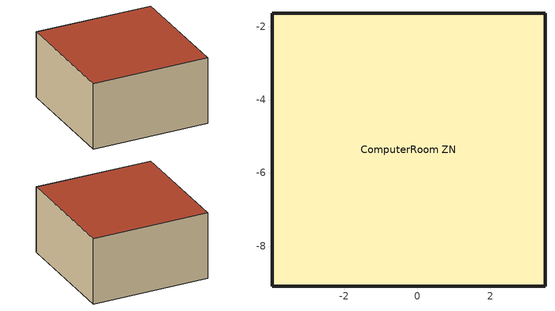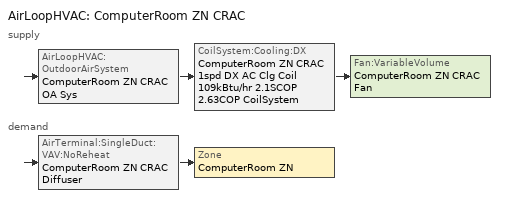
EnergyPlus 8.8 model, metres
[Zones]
ComputerRoom ZN
 floor adiabatic (Floor Adiabatic construction): 3.49,-1.63 3.49,-9.09 -3.97,-9.09 -3.97,-1.63 z0
 wall outside (Adiabatic Wall): 3.49,-9.09 3.49,-1.63 -3.97,-1.63 -3.97,-9.09 3.49,-9.09 z0:4.27
 roof outside (Adiabatic Roof): 3.49,-9.09 3.49,-1.63 -3.97,-1.63 -3.97,-9.09 z4.27
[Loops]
AirLoopHVAC 'ComputerRoom ZN CRAC'
 supply: AirLoopHVAC:OutdoorAirSystem 'ComputerRoom ZN CRAC OA Sys' > CoilSystem:Cooling:DX 'ComputerRoom ZN CRAC 1spd DX AC Clg Coil 109kBtu/hr 2.1SCOP 2.63COP CoilSystem' > Fan:VariableVolume 'ComputerRoom ZN CRAC Fan'
 demand: AirTerminal:SingleDuct:VAV:NoReheat 'ComputerRoom ZN CRAC Diffuser' > Zone 'ComputerRoom ZN'
[Building]
LowITE-SmallDataCenter-ASHRAE 169-2006-2A created: 2017-06-07 18:06:51 -0700: North Axis {deg}=0; Terrain=City; Loads Convergence Tolerance Value=0.04; Temperature Convergence Tolerance Value {deltaC}=0.4; Solar Distribution=FullExterior; Maximum Number of Warmup Days=25; Minimum Number of Warmup Days=6
[Site:Location]
Houston Bush Intercontinental_TX_USA: Latitude {deg}=30; Longitude {deg}=-95.37; Time Zone {hr}=-6; Elevation {m}=29
[Site:GroundTemperature:BuildingSurface]
19.527, 19.502, 19.536, 19.598, 20.002, 21.64, 22.225, 22.375, 21.449, 20.121, 19.802, 19.633
[Site:WaterMainsTemperature]
Calculation Method=Correlation; Annual Average Outdoor Air Temperature {C}=20.3167; Maximum Difference In Monthly Average Outdoor Air Temperatures {deltaC}=17.8
[SizingPeriod:DesignDay] Day of Month=21; Dry-Bulb Temperature Range Modifier Type=DefaultMultipliers; Humidity Condition Type=Wetbulb; Barometric Pressure {Pa}=100977; Rain Indicator=No; Snow Indicator=No; Daylight Saving Time Indicator=No
Name | Month | Day Type | Maximum Dry-Bulb Temperature {C} | Daily Dry-Bulb Temperature Range {deltaC} | Wetbulb or DewPoint at Maximum Dry-Bulb {C} | Wind Speed {m/s} | Wind Direction {deg} | Solar Model Indicator | ASHRAE Clear Sky Optical Depth for Beam Irradiance (taub) | ASHRAE Clear Sky Optical Depth for Diffuse Irradiance (taud) | Sky Clearness
Houston Bush Intercontinental Ann Clg .4% Condns DB=>MWB | 7 | SummerDesignDay | 36 | 10.1 | 24.8 | 3.5 | 170 | ASHRAETau | 0.499 | 1.97
Houston Bush Intercontinental Ann Htg 99.6% Condns DB | 1 | WinterDesignDay | -1.6 | 0 | -1.6 | 2.8 | 0 | ASHRAEClearSky |  |  | 0
[Material]
100mm Normalweight concrete floor: Roughness=MediumSmooth; Thickness {m}=0.1016; Conductivity {W/m-K}=2.31; Density {kg/m3}=2322; Specific Heat {J/kg-K}=832; Thermal Absorptance=0.9; Solar Absorptance=0.7; Visible Absorptance=0.7
[Material:NoMass] Thermal Absorptance=0.9
Name | Roughness | Thermal Resistance {m2-K/W} | Solar Absorptance | Visible Absorptance
Adiabatic Material | Smooth | 1760.93 | 0 | 0
CP02 CARPET PAD | VeryRough | 0.21648 | 0.7 | 0.8
Nonres_Floor_Insulation | MediumSmooth | 2.88292 | 0.7 | 0.7
[Construction]
Adiabatic Roof; Adiabatic Wall: Adiabatic Material
Floor Adiabatic construction: CP02 CARPET PAD, 100mm Normalweight concrete floor, Nonres_Floor_Insulation
[Zone]
ComputerRoom ZN
[ZoneInfiltration:DesignFlowRate]
ComputerRoom Infiltration: Zone or ZoneList=ComputerRoom ZN; Schedule=Always On Discrete; Design Flow Rate Calculation Method=Flow/ExteriorArea; Flow per Exterior Surface Area {m3/s-m2}=0; Constant Term Coefficient=0; Temperature Term Coefficient=0; Velocity Term Coefficient=0.224; Velocity Squared Term Coefficient=0
[ZoneControl:Thermostat]
ComputerRoom ZN Thermostat: Zone or ZoneList=ComputerRoom ZN; Control Type Schedule=ComputerRoom ZN Thermostat Schedule; Control 1=SmallDataCenter ComputerRoom Thermostat 1
[ThermostatSetpoint:DualSetpoint]
SmallDataCenter ComputerRoom Thermostat 1: Heating Setpoint Temperature Schedule=DataCenter HTGSETP_SCH; Cooling Setpoint Temperature Schedule=DataCenter CLGSETP_SCH
[AirTerminal:SingleDuct:VAV:NoReheat]
ComputerRoom ZN CRAC Diffuser: Availability Schedule=Always On Discrete; Maximum Air Flow Rate {m3/s}=Autosize; Zone Minimum Air Flow Input Method=Constant; Constant Minimum Air Flow Fraction=0.3; Fixed Minimum Air Flow Rate {m3/s}=0
[Zone equipment]
ComputerRoom ZN: ComputerRoom ZN CRAC Diffuser
[Sizing:Zone]
ComputerRoom ZN: Zone Cooling Design Supply Air Temperature Input Method=SupplyAirTemperature; Zone Cooling Design Supply Air Temperature {C}=22.5; Zone Cooling Design Supply Air Temperature Difference {deltaC}=11.11; Zone Heating Design Supply Air Temperature Input Method=SupplyAirTemperature; Zone Heating Design Supply Air Temperature {C}=22.5; Zone Heating Design Supply Air Temperature Difference {deltaC}=11.11; Zone Cooling Design Supply Air Humidity Ratio {kgWater/kgDryAir}=0.0085; Zone Heating Design Supply Air Humidity Ratio {kgWater/kgDryAir}=0.008; Design Specification Outdoor Air Object=SmallDataCenter ComputerRoom Ventilation; Cooling Design Air Flow Method=DesignDay; Cooling Design Air Flow Rate {m3/s}=0; Cooling Minimum Air Flow per Zone Floor Area {m3/s-m2}=0.000762; Cooling Minimum Air Flow {m3/s}=0; Cooling Minimum Air Flow Fraction=0; Heating Design Air Flow Method=DesignDay; Heating Design Air Flow Rate {m3/s}=0; Heating Maximum Air Flow per Zone Floor Area {m3/s-m2}=0.002032; Heating Maximum Air Flow {m3/s}=0.141576; Heating Maximum Air Flow Fraction=0.3; Design Specification Zone Air Distribution Object=ComputerRoom ZN Design Spec Zone Air Dist; Account for Dedicated Outdoor Air System=No
[DesignSpecification:ZoneAirDistribution]
ComputerRoom ZN Design Spec Zone Air Dist: Zone Air Distribution Effectiveness in Cooling Mode=1; Zone Air Distribution Effectiveness in Heating Mode=1
[Controller:MechanicalVentilation]
Controller Mechanical Ventilation 1: Availability Schedule=DataCenter HVACOperationSchd; Demand Controlled Ventilation=No; System Outdoor Air Method=ZoneSum; Zone 1=ComputerRoom ZN; Design Specification Outdoor Air Object Name 1=SmallDataCenter ComputerRoom Ventilation; Design Specification Zone Air Distribution Object Name 1=ComputerRoom ZN Design Spec Zone Air Dist
[DesignSpecification:OutdoorAir]
SmallDataCenter ComputerRoom Ventilation: Outdoor Air Method=Sum; Outdoor Air Flow per Person {m3/s-person}=0; Outdoor Air Flow per Zone Floor Area {m3/s-m2}=0; Outdoor Air Flow per Zone {m3/s}=0; Outdoor Air Flow Air Changes per Hour {1/hr}=0
[AirLoopHVAC]
ComputerRoom ZN CRAC: Design Supply Air Flow Rate {m3/s}=AutoSize
[Sizing:System]
ComputerRoom ZN CRAC: Type of Load to Size On=Sensible; Design Outdoor Air Flow Rate {m3/s}=Autosize; Central Heating Maximum System Air Flow Ratio=0.05; Preheat Design Temperature {C}=7; Preheat Design Humidity Ratio {kgWater/kgDryAir}=0.0085; Precool Design Temperature {C}=27; Precool Design Humidity Ratio {kgWater/kgDryAir}=0.0085; Central Cooling Design Supply Air Temperature {C}=22.5; Central Heating Design Supply Air Temperature {C}=22.5; Type of Zone Sum to Use=NonCoincident; 100% Outdoor Air in Cooling=No; 100% Outdoor Air in Heating=No; Central Cooling Design Supply Air Humidity Ratio {kgWater/kgDryAir}=0.0085; Central Heating Design Supply Air Humidity Ratio {kgWater/kgDryAir}=0.0085; Cooling Supply Air Flow Rate Method=DesignDay; Cooling Supply Air Flow Rate {m3/s}=0; Cooling Supply Air Flow Rate Per Floor Area {m3/s-m2}=0.00996765; Cooling Fraction of Autosized Cooling Supply Air Flow Rate=1; Cooling Supply Air Flow Rate Per Unit Cooling Capacity {m3/s-W}=3.94755e-05; Heating Supply Air Flow Rate Method=DesignDay; Heating Supply Air Flow Rate {m3/s}=0; Heating Supply Air Flow Rate Per Floor Area {m3/s-m2}=0.00996765; Heating Fraction of Autosized Heating Supply Air Flow Rate=1; Heating Fraction of Autosized Cooling Supply Air Flow Rate=1; Heating Supply Air Flow Rate Per Unit Heating Capacity {m3/s-W}=3.15882e-05; System Outdoor Air Method=ZoneSum; Zone Maximum Outdoor Air Fraction=1; Cooling Design Capacity Method=CoolingDesignCapacity; Cooling Design Capacity {W}=Autosize; Cooling Design Capacity Per Floor Area {W/m2}=234.7; Fraction of Autosized Cooling Design Capacity=1; Heating Design Capacity Method=HeatingDesignCapacity; Heating Design Capacity {W}=Autosize; Heating Design Capacity Per Floor Area {W/m2}=157; Fraction of Autosized Heating Design Capacity=1; Central Cooling Capacity Control Method=OnOff
[AvailabilityManager:NightCycle]
Availability Manager Night Cycle 1: Applicability Schedule=Always On Discrete; Fan Schedule=DataCenter HVACOperationSchd; Control Type=CycleOnAny; Thermostat Tolerance {deltaC}=1; Cycling Run Time Control Type=FixedRunTime; Cycling Run Time {s}=3600
[Controller:OutdoorAir]
ComputerRoom ZN CRAC OA Sys Controller: Minimum Outdoor Air Flow Rate {m3/s}=Autosize; Maximum Outdoor Air Flow Rate {m3/s}=Autosize; Economizer Control Type=NoEconomizer; Economizer Control Action Type=ModulateFlow; Economizer Maximum Limit Dry-Bulb Temperature {C}=28; Economizer Maximum Limit Enthalpy {J/kg}=64000; Economizer Minimum Limit Dry-Bulb Temperature {C}=-100; Lockout Type=NoLockout; Minimum Limit Type=FixedMinimum; Minimum Outdoor Air Schedule=DataCenter HVACOperationSchd; Mechanical Ventilation Controller=Controller Mechanical Ventilation 1; High Humidity Control=No; Control High Indoor Humidity Based on Outdoor Humidity Ratio=Yes; Heat Recovery Bypass Control Type=BypassWhenWithinEconomizerLimits
[AvailabilityManager:Scheduled]
ComputerRoom ZN CRAC OA Sys Availability Manager: Schedule=Always On Discrete
[SetpointManager:MixedAir] Control Variable=Temperature
Node 10 OS Default SPM; Node 9 OS Default SPM
[CoilSystem:Cooling:DX]
ComputerRoom ZN CRAC 1spd DX AC Clg Coil 109kBtu/hr 2.1SCOP 2.63COP CoilSystem: Availability Schedule=Always On Discrete; Cooling Coil=ComputerRoom ZN CRAC 1spd DX AC Clg Coil 109kBtu/hr 2.1SCOP 2.63COP
[Coil:Cooling:DX:SingleSpeed]
ComputerRoom ZN CRAC 1spd DX AC Clg Coil 109kBtu/hr 2.1SCOP 2.63COP: Availability Schedule=Always On Discrete; Gross Rated Total Cooling Capacity {W}=Autosize; Gross Rated Sensible Heat Ratio=Autosize; Gross Rated Cooling COP {W/W}=2.63; Rated Air Flow Rate {m3/s}=Autosize; Rated Evaporator Fan Power Per Volume Flow Rate {W/(m3/s)}=773.3; Total Cooling Capacity Function of Temperature Curve=CoilClgDXQRatio_fTwbToadbSI; Total Cooling Capacity Function of Flow Fraction Curve=CoilClgDXDblQRatio_fCFMRatio; Energy Input Ratio Function of Temperature Curve=CoilClgDXEIRRatio_fTwbToadbSI; Energy Input Ratio Function of Flow Fraction Curve=CoilClgDXDblEIRRatio_fCFMRatio; Part Load Fraction Correlation Curve=CoilClgDXEIRRatio_fQFrac; Condenser Type=AirCooled; Evaporative Condenser Effectiveness=0; Crankcase Heater Capacity {W}=0; Maximum Outdoor Dry-Bulb Temperature for Crankcase Heater Operation {C}=0; Basin Heater Capacity {W/K}=0; Basin Heater Setpoint Temperature {C}=10
[Fan:VariableVolume]
ComputerRoom ZN CRAC Fan: Availability Schedule=DataCenter HVACOperationSchd; Fan Total Efficiency=0.58175; Pressure Rise {Pa}=996.356; Maximum Flow Rate {m3/s}=AutoSize; Fan Power Minimum Flow Rate Input Method=Fraction; Fan Power Minimum Flow Fraction=0.1; Fan Power Minimum Air Flow Rate {m3/s}=0; Motor Efficiency=0.895; Motor In Airstream Fraction=1; Fan Power Coefficient 1=0.027828; Fan Power Coefficient 2=0.026583; Fan Power Coefficient 3=-0.087069; Fan Power Coefficient 4=1.03092; Fan Power Coefficient 5=0
[SetpointManager:Warmest]
Setpoint Manager Warmest 1: Control Variable=Temperature; HVAC Air Loop=ComputerRoom ZN CRAC; Minimum Setpoint Temperature {C}=18; Maximum Setpoint Temperature {C}=27; Strategy=MaximumTemperature
[ElectricEquipment:ITE:AirCooled]
SmallDataCenter ComputerRoom Elec Equip: ComputerRoom ZN, FlowControlWithApproachTemperatures, Watts/Area, 430.556, Data Center Operation Schedule, DataCenter Equipment_SCH, Data Center Servers Power fLoadTemp, 0.4, 0.0001, Data Center Servers Airflow fLoadTemp, ECM FanPower fFlow, 15, A3, AdjustedSupply, 0, Data Center Recirculation fLoadTemp, 0.9, UPS Efficiency fPLR, 1, 0, 0, -3, 0
[Schedule:Compact]
ComputerRoom ZN Thermostat Schedule: Through: 12/31, For: AllDays, Until: 24:00, 4
[Schedule:Day:Interval]
DataCenter HTGSETP_SCH Default; DataCenter HTGSETP_SCH Summer Design Day; DataCenter HTGSETP_SCH Winter Design Day: No, 24:00, 15
DataCenter CLGSETP_SCH Default; DataCenter CLGSETP_SCH Summer Design Day; DataCenter CLGSETP_SCH Winter Design Day: No, 24:00, 35
DataCenter HVACOperationSchd Default; DataCenter HVACOperationSchd Summer Design Day; DataCenter HVACOperationSchd Winter Design Day; DataCenter Equipment_SCH Default; DataCenter Equipment_SCH Summer Design Day; DataCenter Equipment_SCH Winter Design Day; DataCenter Equipment_SCH Wknd|Wkdy Day 11; DataCenter Equipment_SCH Wknd|Wkdy Day 3; DataCenter Equipment_SCH Wknd|Wkdy Day 7: No, 24:00, 1
DataCenter Equipment_SCH Wknd|Wkdy Day; DataCenter Equipment_SCH Wknd|Wkdy Day 4; DataCenter Equipment_SCH Wknd|Wkdy Day 8: No, 24:00, 0.25
DataCenter Equipment_SCH Wknd|Wkdy Day 1; DataCenter Equipment_SCH Wknd|Wkdy Day 5; DataCenter Equipment_SCH Wknd|Wkdy Day 9: No, 24:00, 0.5
DataCenter Equipment_SCH Wknd|Wkdy Day 10; DataCenter Equipment_SCH Wknd|Wkdy Day 2; DataCenter Equipment_SCH Wknd|Wkdy Day 6: No, 24:00, 0.75
[Schedule:Week:Daily]
Schedule:Week:Daily {0ed4c2ae-1dff-4f1d-91c8-42faa274daff}: DataCenter HTGSETP_SCH Default, DataCenter HTGSETP_SCH Default, DataCenter HTGSETP_SCH Default, DataCenter HTGSETP_SCH Default, DataCenter HTGSETP_SCH Default, DataCenter HTGSETP_SCH Default, DataCenter HTGSETP_SCH Default, DataCenter HTGSETP_SCH Default, DataCenter HTGSETP_SCH Summer Design Day, DataCenter HTGSETP_SCH Winter Design Day, DataCenter HTGSETP_SCH Default, DataCenter HTGSETP_SCH Default
Schedule:Week:Daily {69a01470-fecc-41f0-a548-d2f5ad8d37ad}: DataCenter CLGSETP_SCH Default, DataCenter CLGSETP_SCH Default, DataCenter CLGSETP_SCH Default, DataCenter CLGSETP_SCH Default, DataCenter CLGSETP_SCH Default, DataCenter CLGSETP_SCH Default, DataCenter CLGSETP_SCH Default, DataCenter CLGSETP_SCH Default, DataCenter CLGSETP_SCH Summer Design Day, DataCenter CLGSETP_SCH Winter Design Day, DataCenter CLGSETP_SCH Default, DataCenter CLGSETP_SCH Default
Schedule:Week:Daily {da23983d-69b1-494e-a6b9-97a3ea46cee9}: DataCenter HVACOperationSchd Default, DataCenter HVACOperationSchd Default, DataCenter HVACOperationSchd Default, DataCenter HVACOperationSchd Default, DataCenter HVACOperationSchd Default, DataCenter HVACOperationSchd Default, DataCenter HVACOperationSchd Default, DataCenter HVACOperationSchd Default, DataCenter HVACOperationSchd Summer Design Day, DataCenter HVACOperationSchd Winter Design Day, DataCenter HVACOperationSchd Default, DataCenter HVACOperationSchd Default
Schedule:Week:Daily {9cc52dfc-d9eb-46e3-a1b9-76c7d65b60ba}: DataCenter Equipment_SCH Wknd|Wkdy Day, DataCenter Equipment_SCH Wknd|Wkdy Day, DataCenter Equipment_SCH Wknd|Wkdy Day, DataCenter Equipment_SCH Wknd|Wkdy Day, DataCenter Equipment_SCH Wknd|Wkdy Day, DataCenter Equipment_SCH Wknd|Wkdy Day, DataCenter Equipment_SCH Wknd|Wkdy Day, DataCenter Equipment_SCH Default, DataCenter Equipment_SCH Summer Design Day, DataCenter Equipment_SCH Winter Design Day, DataCenter Equipment_SCH Default, DataCenter Equipment_SCH Default
Schedule:Week:Daily {0df29391-6686-4587-8b49-f2065e6412fd}: DataCenter Equipment_SCH Wknd|Wkdy Day, DataCenter Equipment_SCH Wknd|Wkdy Day, DataCenter Equipment_SCH Wknd|Wkdy Day, DataCenter Equipment_SCH Wknd|Wkdy Day 1, DataCenter Equipment_SCH Wknd|Wkdy Day 1, DataCenter Equipment_SCH Wknd|Wkdy Day 1, DataCenter Equipment_SCH Wknd|Wkdy Day 1, DataCenter Equipment_SCH Default, DataCenter Equipment_SCH Summer Design Day, DataCenter Equipment_SCH Winter Design Day, DataCenter Equipment_SCH Default, DataCenter Equipment_SCH Default
Schedule:Week:Daily {22b3e0e6-4cd5-4150-88ba-5f8466c29529}: DataCenter Equipment_SCH Wknd|Wkdy Day 1, DataCenter Equipment_SCH Wknd|Wkdy Day 1, DataCenter Equipment_SCH Wknd|Wkdy Day 1, DataCenter Equipment_SCH Wknd|Wkdy Day 1, DataCenter Equipment_SCH Wknd|Wkdy Day 1, DataCenter Equipment_SCH Wknd|Wkdy Day 1, DataCenter Equipment_SCH Wknd|Wkdy Day 1, DataCenter Equipment_SCH Default, DataCenter Equipment_SCH Summer Design Day, DataCenter Equipment_SCH Winter Design Day, DataCenter Equipment_SCH Default, DataCenter Equipment_SCH Default
Schedule:Week:Daily {d26b6c69-685d-4d34-a0d1-cd9b63447d3d}: DataCenter Equipment_SCH Wknd|Wkdy Day 1, DataCenter Equipment_SCH Wknd|Wkdy Day 1, DataCenter Equipment_SCH Wknd|Wkdy Day 1, DataCenter Equipment_SCH Wknd|Wkdy Day 2, DataCenter Equipment_SCH Wknd|Wkdy Day 2, DataCenter Equipment_SCH Wknd|Wkdy Day 2, DataCenter Equipment_SCH Wknd|Wkdy Day 2, DataCenter Equipment_SCH Default, DataCenter Equipment_SCH Summer Design Day, DataCenter Equipment_SCH Winter Design Day, DataCenter Equipment_SCH Default, DataCenter Equipment_SCH Default
Schedule:Week:Daily {17af5311-2eb5-48e9-ba56-b70f077eb851}: DataCenter Equipment_SCH Wknd|Wkdy Day 2, DataCenter Equipment_SCH Wknd|Wkdy Day 2, DataCenter Equipment_SCH Wknd|Wkdy Day 2, DataCenter Equipment_SCH Wknd|Wkdy Day 2, DataCenter Equipment_SCH Wknd|Wkdy Day 2, DataCenter Equipment_SCH Wknd|Wkdy Day 2, DataCenter Equipment_SCH Wknd|Wkdy Day 2, DataCenter Equipment_SCH Default, DataCenter Equipment_SCH Summer Design Day, DataCenter Equipment_SCH Winter Design Day, DataCenter Equipment_SCH Default, DataCenter Equipment_SCH Default
Schedule:Week:Daily {be0cbcb1-e8e4-4940-8f2b-d31c621526a9}: DataCenter Equipment_SCH Wknd|Wkdy Day 2, DataCenter Equipment_SCH Wknd|Wkdy Day 2, DataCenter Equipment_SCH Wknd|Wkdy Day 2, DataCenter Equipment_SCH Wknd|Wkdy Day 2, DataCenter Equipment_SCH Wknd|Wkdy Day 2, DataCenter Equipment_SCH Wknd|Wkdy Day 2, DataCenter Equipment_SCH Wknd|Wkdy Day 3, DataCenter Equipment_SCH Default, DataCenter Equipment_SCH Summer Design Day, DataCenter Equipment_SCH Winter Design Day, DataCenter Equipment_SCH Default, DataCenter Equipment_SCH Default
Schedule:Week:Daily {23915d71-1d10-42ee-ac59-3341b66589b2}: DataCenter Equipment_SCH Wknd|Wkdy Day 3, DataCenter Equipment_SCH Wknd|Wkdy Day 3, DataCenter Equipment_SCH Wknd|Wkdy Day 3, DataCenter Equipment_SCH Wknd|Wkdy Day 3, DataCenter Equipment_SCH Wknd|Wkdy Day 3, DataCenter Equipment_SCH Wknd|Wkdy Day 3, DataCenter Equipment_SCH Wknd|Wkdy Day 3, DataCenter Equipment_SCH Default, DataCenter Equipment_SCH Summer Design Day, DataCenter Equipment_SCH Winter Design Day, DataCenter Equipment_SCH Default, DataCenter Equipment_SCH Default
Schedule:Week:Daily {e45de8cd-3e8c-46a8-bcb2-3ae60dfeb959}: DataCenter Equipment_SCH Wknd|Wkdy Day 3, DataCenter Equipment_SCH Wknd|Wkdy Day 4, DataCenter Equipment_SCH Wknd|Wkdy Day 4, DataCenter Equipment_SCH Wknd|Wkdy Day 4, DataCenter Equipment_SCH Wknd|Wkdy Day 4, DataCenter Equipment_SCH Wknd|Wkdy Day 4, DataCenter Equipment_SCH Wknd|Wkdy Day 4, DataCenter Equipment_SCH Default, DataCenter Equipment_SCH Summer Design Day, DataCenter Equipment_SCH Winter Design Day, DataCenter Equipment_SCH Default, DataCenter Equipment_SCH Default
Schedule:Week:Daily {1f31bade-7592-436d-a4f6-5cf5c9049895}: DataCenter Equipment_SCH Wknd|Wkdy Day 4, DataCenter Equipment_SCH Wknd|Wkdy Day 4, DataCenter Equipment_SCH Wknd|Wkdy Day 4, DataCenter Equipment_SCH Wknd|Wkdy Day 4, DataCenter Equipment_SCH Wknd|Wkdy Day 4, DataCenter Equipment_SCH Wknd|Wkdy Day 4, DataCenter Equipment_SCH Wknd|Wkdy Day 4, DataCenter Equipment_SCH Default, DataCenter Equipment_SCH Summer Design Day, DataCenter Equipment_SCH Winter Design Day, DataCenter Equipment_SCH Default, DataCenter Equipment_SCH Default
Schedule:Week:Daily {dda1d015-3727-425f-81f8-59c16d51b1f4}: DataCenter Equipment_SCH Wknd|Wkdy Day 4, DataCenter Equipment_SCH Wknd|Wkdy Day 4, DataCenter Equipment_SCH Wknd|Wkdy Day 4, DataCenter Equipment_SCH Wknd|Wkdy Day 4, DataCenter Equipment_SCH Wknd|Wkdy Day 5, DataCenter Equipment_SCH Wknd|Wkdy Day 5, DataCenter Equipment_SCH Wknd|Wkdy Day 5, DataCenter Equipment_SCH Default, DataCenter Equipment_SCH Summer Design Day, DataCenter Equipment_SCH Winter Design Day, DataCenter Equipment_SCH Default, DataCenter Equipment_SCH Default
Schedule:Week:Daily {f8b7a406-febc-4eae-95b0-c27167e17f53}: DataCenter Equipment_SCH Wknd|Wkdy Day 5, DataCenter Equipment_SCH Wknd|Wkdy Day 5, DataCenter Equipment_SCH Wknd|Wkdy Day 5, DataCenter Equipment_SCH Wknd|Wkdy Day 5, DataCenter Equipment_SCH Wknd|Wkdy Day 5, DataCenter Equipment_SCH Wknd|Wkdy Day 5, DataCenter Equipment_SCH Wknd|Wkdy Day 5, DataCenter Equipment_SCH Default, DataCenter Equipment_SCH Summer Design Day, DataCenter Equipment_SCH Winter Design Day, DataCenter Equipment_SCH Default, DataCenter Equipment_SCH Default
Schedule:Week:Daily {4c297b15-6cdb-49db-abda-6d3dddd0268a}: DataCenter Equipment_SCH Wknd|Wkdy Day 5, DataCenter Equipment_SCH Wknd|Wkdy Day 5, DataCenter Equipment_SCH Wknd|Wkdy Day 5, DataCenter Equipment_SCH Wknd|Wkdy Day 5, DataCenter Equipment_SCH Wknd|Wkdy Day 5, DataCenter Equipment_SCH Wknd|Wkdy Day 5, DataCenter Equipment_SCH Wknd|Wkdy Day 6, DataCenter Equipment_SCH Default, DataCenter Equipment_SCH Summer Design Day, DataCenter Equipment_SCH Winter Design Day, DataCenter Equipment_SCH Default, DataCenter Equipment_SCH Default
Schedule:Week:Daily {69a3f966-de86-4c71-9fa9-fcdd1c74b09a}: DataCenter Equipment_SCH Wknd|Wkdy Day 6, DataCenter Equipment_SCH Wknd|Wkdy Day 6, DataCenter Equipment_SCH Wknd|Wkdy Day 6, DataCenter Equipment_SCH Wknd|Wkdy Day 6, DataCenter Equipment_SCH Wknd|Wkdy Day 6, DataCenter Equipment_SCH Wknd|Wkdy Day 6, DataCenter Equipment_SCH Wknd|Wkdy Day 6, DataCenter Equipment_SCH Default, DataCenter Equipment_SCH Summer Design Day, DataCenter Equipment_SCH Winter Design Day, DataCenter Equipment_SCH Default, DataCenter Equipment_SCH Default
Schedule:Week:Daily {2ad3404a-4ceb-41b9-ad1b-662aff745156}: DataCenter Equipment_SCH Wknd|Wkdy Day 6, DataCenter Equipment_SCH Wknd|Wkdy Day 6, DataCenter Equipment_SCH Wknd|Wkdy Day 7, DataCenter Equipment_SCH Wknd|Wkdy Day 7, DataCenter Equipment_SCH Wknd|Wkdy Day 7, DataCenter Equipment_SCH Wknd|Wkdy Day 7, DataCenter Equipment_SCH Wknd|Wkdy Day 7, DataCenter Equipment_SCH Default, DataCenter Equipment_SCH Summer Design Day, DataCenter Equipment_SCH Winter Design Day, DataCenter Equipment_SCH Default, DataCenter Equipment_SCH Default
Schedule:Week:Daily {07f7f9a9-d523-4a18-8a1e-e732f63202a0}: DataCenter Equipment_SCH Wknd|Wkdy Day 7, DataCenter Equipment_SCH Wknd|Wkdy Day 7, DataCenter Equipment_SCH Wknd|Wkdy Day 7, DataCenter Equipment_SCH Wknd|Wkdy Day 7, DataCenter Equipment_SCH Wknd|Wkdy Day 7, DataCenter Equipment_SCH Wknd|Wkdy Day 7, DataCenter Equipment_SCH Wknd|Wkdy Day 7, DataCenter Equipment_SCH Default, DataCenter Equipment_SCH Summer Design Day, DataCenter Equipment_SCH Winter Design Day, DataCenter Equipment_SCH Default, DataCenter Equipment_SCH Default
Schedule:Week:Daily {10e0186f-471d-4558-b493-a352cf682224}: DataCenter Equipment_SCH Wknd|Wkdy Day 7, DataCenter Equipment_SCH Wknd|Wkdy Day 7, DataCenter Equipment_SCH Wknd|Wkdy Day 7, DataCenter Equipment_SCH Wknd|Wkdy Day 7, DataCenter Equipment_SCH Wknd|Wkdy Day 7, DataCenter Equipment_SCH Wknd|Wkdy Day 8, DataCenter Equipment_SCH Wknd|Wkdy Day 8, DataCenter Equipment_SCH Default, DataCenter Equipment_SCH Summer Design Day, DataCenter Equipment_SCH Winter Design Day, DataCenter Equipment_SCH Default, DataCenter Equipment_SCH Default
Schedule:Week:Daily {c1ca232b-4b0c-4990-81c9-542dcd08e28a}: DataCenter Equipment_SCH Wknd|Wkdy Day 8, DataCenter Equipment_SCH Wknd|Wkdy Day 8, DataCenter Equipment_SCH Wknd|Wkdy Day 8, DataCenter Equipment_SCH Wknd|Wkdy Day 8, DataCenter Equipment_SCH Wknd|Wkdy Day 8, DataCenter Equipment_SCH Wknd|Wkdy Day 8, DataCenter Equipment_SCH Wknd|Wkdy Day 8, DataCenter Equipment_SCH Default, DataCenter Equipment_SCH Summer Design Day, DataCenter Equipment_SCH Winter Design Day, DataCenter Equipment_SCH Default, DataCenter Equipment_SCH Default
Schedule:Week:Daily {0a74ddf3-60e2-4fa7-bb59-5718557bf6ac}: DataCenter Equipment_SCH Wknd|Wkdy Day 9, DataCenter Equipment_SCH Wknd|Wkdy Day 9, DataCenter Equipment_SCH Wknd|Wkdy Day 9, DataCenter Equipment_SCH Wknd|Wkdy Day 9, DataCenter Equipment_SCH Wknd|Wkdy Day 9, DataCenter Equipment_SCH Wknd|Wkdy Day 9, DataCenter Equipment_SCH Wknd|Wkdy Day 9, DataCenter Equipment_SCH Default, DataCenter Equipment_SCH Summer Design Day, DataCenter Equipment_SCH Winter Design Day, DataCenter Equipment_SCH Default, DataCenter Equipment_SCH Default
Schedule:Week:Daily {e88122c2-f1da-4767-9942-01d178738d2c}: DataCenter Equipment_SCH Wknd|Wkdy Day 9, DataCenter Equipment_SCH Wknd|Wkdy Day 9, DataCenter Equipment_SCH Wknd|Wkdy Day 9, DataCenter Equipment_SCH Wknd|Wkdy Day 10, DataCenter Equipment_SCH Wknd|Wkdy Day 10, DataCenter Equipment_SCH Wknd|Wkdy Day 10, DataCenter Equipment_SCH Wknd|Wkdy Day 10, DataCenter Equipment_SCH Default, DataCenter Equipment_SCH Summer Design Day, DataCenter Equipment_SCH Winter Design Day, DataCenter Equipment_SCH Default, DataCenter Equipment_SCH Default
Schedule:Week:Daily {4322db93-857d-4f4b-a6c6-9663e8e32f04}: DataCenter Equipment_SCH Wknd|Wkdy Day 10, DataCenter Equipment_SCH Wknd|Wkdy Day 10, DataCenter Equipment_SCH Wknd|Wkdy Day 10, DataCenter Equipment_SCH Wknd|Wkdy Day 10, DataCenter Equipment_SCH Wknd|Wkdy Day 10, DataCenter Equipment_SCH Wknd|Wkdy Day 10, DataCenter Equipment_SCH Wknd|Wkdy Day 10, DataCenter Equipment_SCH Default, DataCenter Equipment_SCH Summer Design Day, DataCenter Equipment_SCH Winter Design Day, DataCenter Equipment_SCH Default, DataCenter Equipment_SCH Default
Schedule:Week:Daily {e8daa4af-ad2e-4fb5-bd13-3e54aceef90b}: DataCenter Equipment_SCH Wknd|Wkdy Day 10, DataCenter Equipment_SCH Wknd|Wkdy Day 10, DataCenter Equipment_SCH Wknd|Wkdy Day 10, DataCenter Equipment_SCH Wknd|Wkdy Day 10, DataCenter Equipment_SCH Wknd|Wkdy Day 10, DataCenter Equipment_SCH Wknd|Wkdy Day 11, DataCenter Equipment_SCH Wknd|Wkdy Day 11, DataCenter Equipment_SCH Default, DataCenter Equipment_SCH Summer Design Day, DataCenter Equipment_SCH Winter Design Day, DataCenter Equipment_SCH Default, DataCenter Equipment_SCH Default
Schedule:Week:Daily {6df73afe-27b5-440b-b61c-8a8cd25496e0}: DataCenter Equipment_SCH Wknd|Wkdy Day 11, DataCenter Equipment_SCH Wknd|Wkdy Day 11, DataCenter Equipment_SCH Wknd|Wkdy Day 11, DataCenter Equipment_SCH Wknd|Wkdy Day 11, DataCenter Equipment_SCH Wknd|Wkdy Day 11, DataCenter Equipment_SCH Wknd|Wkdy Day 11, DataCenter Equipment_SCH Wknd|Wkdy Day 11, DataCenter Equipment_SCH Default, DataCenter Equipment_SCH Summer Design Day, DataCenter Equipment_SCH Winter Design Day, DataCenter Equipment_SCH Default, DataCenter Equipment_SCH Default
[Schedule:Year]
DataCenter HTGSETP_SCH: Schedule:Week:Daily {0ed4c2ae-1dff-4f1d-91c8-42faa274daff}, 1, 1, 12, 31
DataCenter CLGSETP_SCH: Schedule:Week:Daily {69a01470-fecc-41f0-a548-d2f5ad8d37ad}, 1, 1, 12, 31
DataCenter HVACOperationSchd: Schedule:Week:Daily {da23983d-69b1-494e-a6b9-97a3ea46cee9}, 1, 1, 12, 31
DataCenter Equipment_SCH: Schedule:Week:Daily {9cc52dfc-d9eb-46e3-a1b9-76c7d65b60ba}, 1, 1, 1, 28, Schedule:Week:Daily {0df29391-6686-4587-8b49-f2065e6412fd}, 1, 29, 2, 4, Schedule:Week:Daily {22b3e0e6-4cd5-4150-88ba-5f8466c29529}, 2, 5, 2, 25, Schedule:Week:Daily {d26b6c69-685d-4d34-a0d1-cd9b63447d3d}, 2, 26, 3, 4, Schedule:Week:Daily {17af5311-2eb5-48e9-ba56-b70f077eb851}, 3, 5, 3, 25, Schedule:Week:Daily {be0cbcb1-e8e4-4940-8f2b-d31c621526a9}, 3, 26, 4, 1, Schedule:Week:Daily {23915d71-1d10-42ee-ac59-3341b66589b2}, 4, 2, 4, 29, Schedule:Week:Daily {e45de8cd-3e8c-46a8-bcb2-3ae60dfeb959}, 4, 30, 5, 6, Schedule:Week:Daily {1f31bade-7592-436d-a4f6-5cf5c9049895}, 5, 7, 5, 27, Schedule:Week:Daily {dda1d015-3727-425f-81f8-59c16d51b1f4}, 5, 28, 6, 3, Schedule:Week:Daily {f8b7a406-febc-4eae-95b0-c27167e17f53}, 6, 4, 6, 24, Schedule:Week:Daily {4c297b15-6cdb-49db-abda-6d3dddd0268a}, 6, 25, 7, 1, Schedule:Week:Daily {69a3f966-de86-4c71-9fa9-fcdd1c74b09a}, 7, 2, 7, 29, Schedule:Week:Daily {2ad3404a-4ceb-41b9-ad1b-662aff745156}, 7, 30, 8, 5, Schedule:Week:Daily {07f7f9a9-d523-4a18-8a1e-e732f63202a0}, 8, 6, 8, 26, Schedule:Week:Daily {10e0186f-471d-4558-b493-a352cf682224}, 8, 27, 9, 2, Schedule:Week:Daily {c1ca232b-4b0c-4990-81c9-542dcd08e28a}, 9, 3, 9, 30, Schedule:Week:Daily {0a74ddf3-60e2-4fa7-bb59-5718557bf6ac}, 10, 1, 10, 28, Schedule:Week:Daily {e88122c2-f1da-4767-9942-01d178738d2c}, 10, 29, 11, 4, Schedule:Week:Daily {4322db93-857d-4f4b-a6c6-9663e8e32f04}, 11, 5, 11, 25, Schedule:Week:Daily {e8daa4af-ad2e-4fb5-bd13-3e54aceef90b}, 11, 26, 12, 2, Schedule:Week:Daily {6df73afe-27b5-440b-b61c-8a8cd25496e0}, 12, 3, 12, 31
[Schedule:Constant]
Always On Discrete: OnOff, 1
Data Center Operation Schedule: Any Number, 1
[Curve:Biquadratic]
Name | Coefficient1 Constant | Coefficient2 x | Coefficient3 x**2 | Coefficient4 y | Coefficient5 y**2 | Coefficient6 x*y | Minimum Value of x | Maximum Value of x | Minimum Value of y | Maximum Value of y | Minimum Curve Output | Maximum Curve Output | Input Unit Type for X | Input Unit Type for Y | Output Unit Type
CoilClgDXQRatio_fTwbToadbSI | 0.86779 | 0.014245 | 0.000554 | -0.007569 | 3.2e-005 | -0.000191 | 13.89 | 25 | 23.89 | 46.11 | 0.77 | 1.29
CoilClgDXEIRRatio_fTwbToadbSI | 0.116709 | 0.028458 | -0.000411 | 0.021422 | 0.000162 | -0.00068 | 13.89 | 25 | 23.89 | 46.11 | 0.77 | 1.33
Data Center Servers Power fLoadTemp | -1 | 1 | 0 | 0.06667 | 0 | 0 | 0 | 1.5 | -10 | 99 | 0 | 99 | Dimensionless | Temperature | Dimensionless
Data Center Servers Airflow fLoadTemp | -1.4 | 0.9 | 0 | 0.1 | 0 | 0 | 0 | 1.5 | -10 | 99 | 0 | 99 | Dimensionless | Temperature | Dimensionless
Data Center Recirculation fLoadTemp | 1 | 0 | 0 | 0 | 0 | 0 | 0 | 1.5 | -10 | 99 | 0 | 99 | Dimensionless | Temperature | Dimensionless
[Curve:Cubic]
Name | Coefficient1 Constant | Coefficient2 x | Coefficient3 x**2 | Coefficient4 x**3 | Minimum Value of x | Maximum Value of x | Minimum Curve Output | Maximum Curve Output
CoilClgDXDblQRatio_fCFMRatio | 0.472786 | 1.243342 | -1.03871 | 0.322578 | -100 | 100 | 0.47
CoilClgDXDblEIRRatio_fCFMRatio | 1.007948 | 0.345441 | -0.692289 | 0.338899 | 0 | 1
CoilClgDXEIRRatio_fQFrac | 0 | 5.1091 | -8.5515 | 4.4744 | 0.7 | 1 | 0.92 | 1
[Curve:Quadratic] Coefficient3 x**2=0; Minimum Value of x=0; Maximum Value of x=99
Name | Coefficient1 Constant | Coefficient2 x
ECM FanPower fFlow | 0 | 1
UPS Efficiency fPLR | 1 | 0
